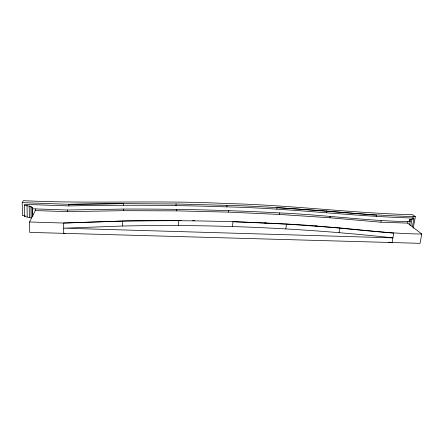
<?xml version="1.0" encoding="UTF-8"?>
<svg xmlns="http://www.w3.org/2000/svg" width="444" height="444" viewBox="0 0 444 444"><rect width="100%" height="100%" fill="white"/><g stroke="black" fill="none" stroke-linecap="round" stroke-linejoin="round"><path stroke-width="0.67" d="M35.265 208.902L35.287 210.561L29.548 221.983L29.748 232.384L420.041 243.329L421.8 234.032L407.67 223.11L380.885 222.205L329.997 217.793L279.398 214.441L228.499 212.127L176.684 210.861L123.282 210.672L67.532 211.649L67.532 210.001L32.551 208.808L32.678 216.289M412.415 226.928L413.913 218.759L412.931 218.032C350.81 216.272 289.044 208.186 226.873 206.882C174.242 205.067 121.573 204.828 68.925 205.922L68.925 204.307L22.2 202.642L22.494 215.667L25.153 215.751L24.725 216.544L31.119 217.965L30.908 206.51L24.476 205.128L24.725 216.544M122.322 226.029C212.659 224.026 303.091 228.033 392.912 237.867L63.692 228.194L122.322 226.029L122.472 221.023C176.285 220.091 230.114 220.968 283.855 223.943C329.964 225.702 375.652 233.433 421.8 234.032M123.282 210.672L123.332 209.074C175.436 208.874 227.539 210.112 279.57 212.926C323.182 214.741 366.5 220.923 410.156 221.695L409.407 220.94L409.235 220.246L409.64 219.652L413.913 218.759M123.576 205.195L123.626 203.624L176.079 203.996L175.991 205.539M176.684 210.861L176.773 209.296M178.288 225.485L178.577 220.607M226.873 206.882L227.001 205.372C289.943 206.732 352.469 214.952 415.362 216.644L413.22 228.277M228.499 212.127L228.627 210.595M232.534 226.434L232.956 221.65L286.436 224.092L339.782 227.916L393.728 233.167L392.096 242.546L388.655 242.208M276.867 209.202L277.034 207.703M279.398 214.441L279.57 212.926M285.886 228.821L286.436 224.092M32.551 208.808L32.645 208.003L30.908 206.51M326.54 212.482L326.745 211L376.706 215.268L376.462 216.75M329.997 217.793L330.208 216.289M339.099 232.617L339.782 227.916M380.885 222.205L381.135 220.707M407.67 223.11L407.942 221.617M409.29 221.584L409.64 219.652M409.551 224.958L410.595 219.197M410.8 225.707L412.049 218.892M412.931 218.032L413.198 216.567M24.476 205.128L24.908 204.373L68.925 205.922M22.2 202.642L23.366 200.671C90.909 203.968 158.564 200.044 226.124 203.524C288.483 204.912 350.433 213.026 412.754 214.741L415.362 216.644M65.074 233.278L63.697 233.333L63.686 223.032L122.472 221.023M67.532 210.001L123.332 209.074M181.246 220.624L128.055 220.918L63.686 223.032L29.548 221.983M192.641 220.535L194.705 220.579M176.068 203.963L227.001 205.372M35.287 210.561L67.532 211.649M264.685 222.899L266.056 222.96M315.634 225.924L317.016 226.018M321.845 226.329L323.226 226.423M277.012 207.67L326.729 210.978M334.221 227.256L335.592 227.372M27.001 205.439L27.234 216.861M29.182 205.905L29.404 217.338M32.739 213.425L32.784 216.134M32.085 207.22L32.251 216.683M123.621 203.602L68.925 204.307L123.626 203.624"/></g></svg>
